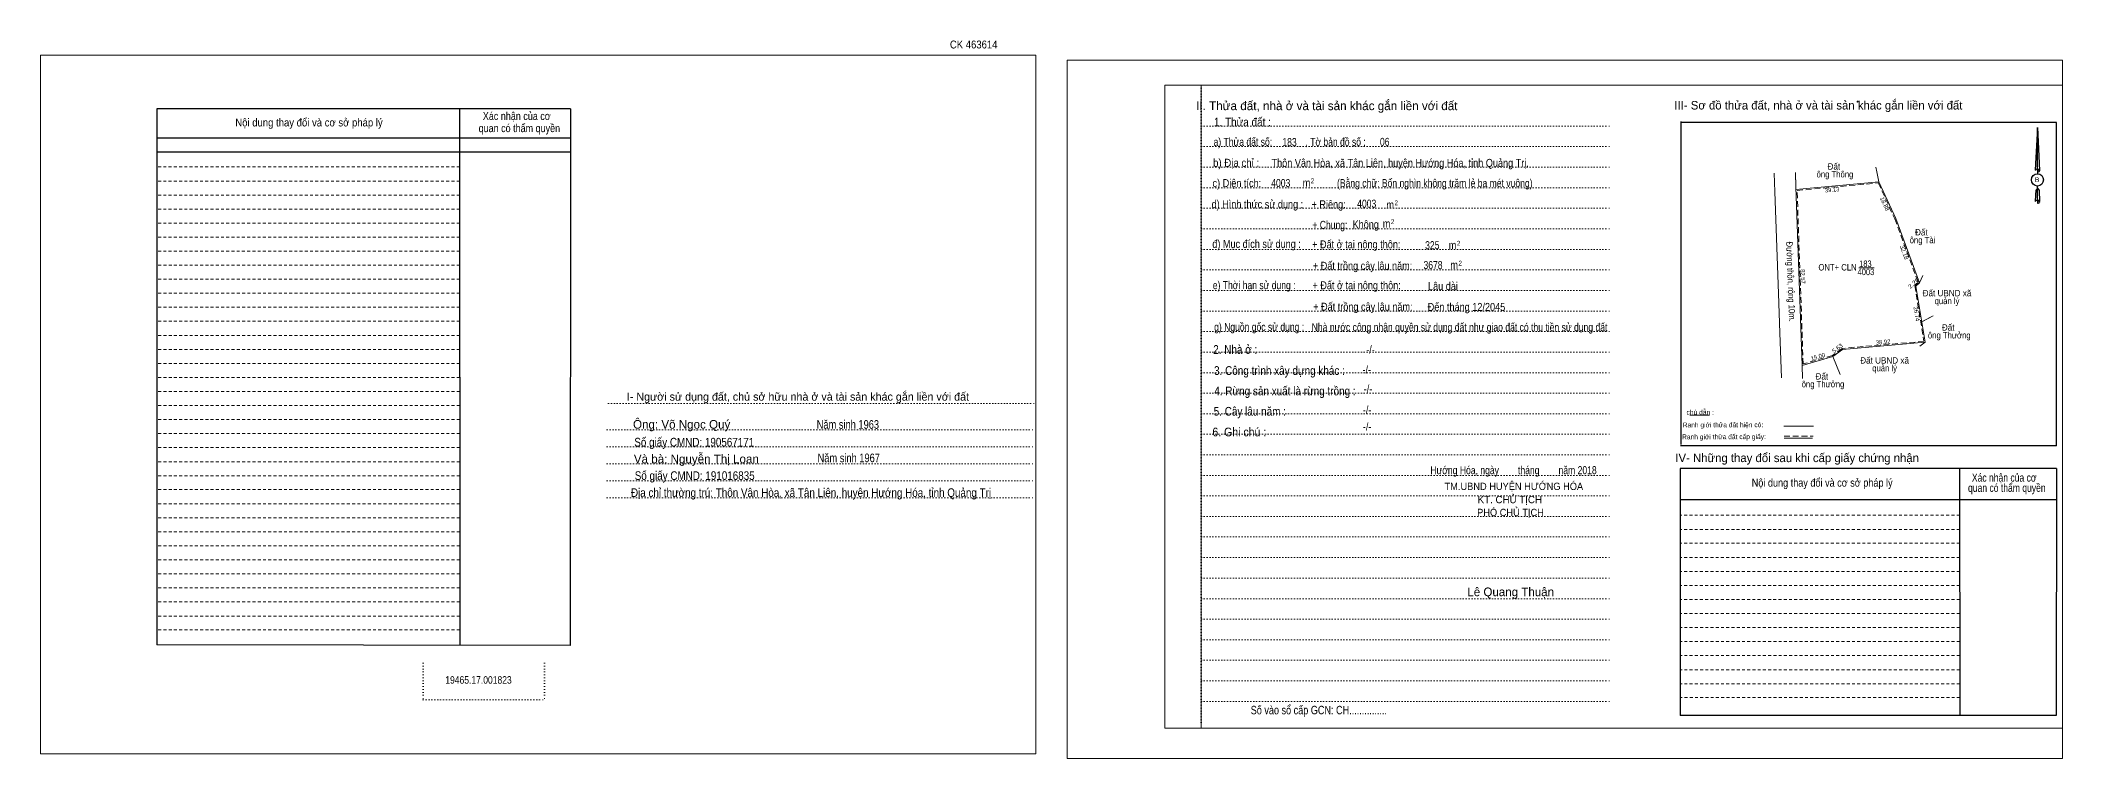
# Model space of a CAD drawing. Header units: metres. Extents: x 548442 to 550884, y 1838327 to 1839523.
# Drawn here: x 549633 to 550884, y 1838327 to 1838771 of the extents above; entities that cross this region are included whole.
import ezdxf
from ezdxf.enums import TextEntityAlignment as Align

# ---------------------------------------------------------------- set-up
doc = ezdxf.new("R2010")
doc.units = ezdxf.units.M
doc.header["$LTSCALE"] = 1.2
doc.header["$PDMODE"] = 32
doc.header["$PDSIZE"] = 0.6
for name, pattern in [('DOTTED', [1.5, 0.3, -1.2]), ('MEDIUM_DASHED', [4.5, 3, -1.5]), ('SHORT_DASHED', [2.7, 1.5, -1.2])]:
    doc.linetypes.add(name, pattern=pattern)
for name, color, linetype, lineweight in [('1', 7, 'DOTTED', 13), ('12', 7, 'Continuous', 13), ('18', 7, 'Continuous', 25), ('2', 7, 'SHORT_DASHED', 13), ('28', 7, 'Continuous', 13), ('55', 7, 'Continuous', 13), ('9', 7, 'Continuous', 13)]:
    doc.layers.add(name, color=color, linetype=linetype, lineweight=lineweight)
doc.layers.add('10', color=7, linetype='Continuous')
doc.layers.add('40', color=7, linetype='Continuous')

msp = doc.modelspace()

# ---------------------------------------------------------------- linework, layer by layer
at = {"layer": '1', "linetype": 'Continuous'}
for p, q in [((550328.82, 1838743.24), (550884.1, 1838743.24)), ((550328.82, 1838743.24), (550328.82, 1838345.72)), ((550884.1, 1838743.24), (550884.1, 1838342.36)), ((550328.82, 1838345.72), (550884.1, 1838345.72))]:
    msp.add_line(p, q, dxfattribs=at)
at = {"layer": '1'}
for p, q in [((550351.3, 1838743.24), (550351.3, 1838345.72)), ((550351.3, 1838743.24), (550351.3, 1838345.72)), ((550351.46, 1838718.04), (550605.14, 1838718.04)), ((550351.46, 1838705.32), (550605.14, 1838705.32)), ((550351.46, 1838692.6), (550605.14, 1838692.6)), ((550351.46, 1838679.88), (550605.14, 1838679.88)), ((550351.46, 1838667.16), (550605.14, 1838667.16)), ((550351.46, 1838654.44), (550605.14, 1838654.44)), ((550351.46, 1838641.72), (550605.14, 1838641.72)), ((550351.46, 1838629.08), (550605.14, 1838629.08)), ((550351.46, 1838616.28), (550605.14, 1838616.28)), ((550351.46, 1838603.64), (550605.14, 1838603.64)), ((550351.46, 1838590.92), (550605.14, 1838590.92)), ((550351.46, 1838578.2), (550605.14, 1838578.2)), ((550351.46, 1838565.48), (550605.14, 1838565.48)), ((549984.82, 1838546.36), (550248.98, 1838546.36)), ((550351.46, 1838552.84), (550605.14, 1838552.84)), ((549984.02, 1838530.12), (550248.1, 1838530.12)), ((550351.46, 1838540.12), (550605.14, 1838540.12)), ((549984.02, 1838519.64), (550248.1, 1838519.64)), ((550351.46, 1838527.4), (550605.14, 1838527.4)), ((549984.02, 1838509.16), (550248.1, 1838509.16)), ((550351.46, 1838514.68), (550605.14, 1838514.68)), ((549984.02, 1838498.68), (550248.1, 1838498.68)), ((550351.46, 1838501.96), (550605.14, 1838501.96)), ((549984.02, 1838488.12), (550248.1, 1838488.12)), ((550351.46, 1838489.32), (550605.14, 1838489.32)), ((550351.46, 1838476.6), (550605.14, 1838476.6)), ((550351.46, 1838463.88), (550605.14, 1838463.88)), ((550351.46, 1838451.16), (550605.14, 1838451.16)), ((550351.46, 1838438.44), (550605.14, 1838438.44)), ((550351.46, 1838425.72), (550605.14, 1838425.72)), ((550351.46, 1838413), (550605.14, 1838413)), ((550351.46, 1838400.28), (550605.14, 1838400.28)), ((549870.18, 1838385.8), (549870.18, 1838363.24)), ((549945.14, 1838385.8), (549945.14, 1838363.24)), ((550351.46, 1838387.64), (550605.14, 1838387.64)), ((550351.46, 1838374.92), (550605.14, 1838374.92)), ((549870.18, 1838363.24), (549945.14, 1838363.24)), ((550351.46, 1838362.2), (550605.14, 1838362.2))]:
    msp.add_line(p, q, dxfattribs=at)
at = {"layer": '1', "linetype": 'Continuous'}
for points in [[(549633.46, 1838329.8), (550249.06, 1838329.8), (550249.06, 1838761.8), (549633.46, 1838761.8)], [(549633.46, 1838761.8), (550249.06, 1838761.8), (550249.06, 1838329.8), (549633.46, 1838329.8)], [(549633.46, 1838329.8), (550249.06, 1838329.8), (550249.06, 1838761.8), (549633.46, 1838761.8)], [(550268.5, 1838326.84), (550884.1, 1838326.84), (550884.1, 1838758.84), (550268.5, 1838758.84)], [(550351.3, 1838743.24), (550884.1, 1838743.24), (550884.1, 1838345.72), (550351.3, 1838345.72)]]:
    msp.add_lwpolyline(points, close=True, dxfattribs=at)
at = {"layer": '12'}
for p, q in [((550706.14, 1838677.43), (550705.71, 1838688.93)), ((550706.14, 1838677.43), (550705.71, 1838688.93)), ((550719.16, 1838680.5), (550718.86, 1838689.28)), ((550719.16, 1838680.5), (550718.87, 1838688.81)), ((550723.06, 1838570.04), (550719.16, 1838680.5)), ((550770.57, 1838683.53), (550719.22, 1838678.78)), ((550706.77, 1838660.17), (550706.14, 1838677.43)), ((550706.77, 1838660.17), (550706.14, 1838677.43)), ((550758.03, 1838630.29), (550767.56, 1838630.29)), ((550795.56, 1838621.11), (550793.37, 1838619.1)), ((550795.56, 1838621.11), (550793.37, 1838619.1)), ((550795.56, 1838621.11), (550793.37, 1838619.1)), ((550793.37, 1838619.1), (550799.12, 1838584.34)), ((550710.24, 1838562.42), (550709.33, 1838590.25)), ((550799.12, 1838584.34), (550795.79, 1838581.9)), ((550723.27, 1838561.92), (550723.06, 1838570.04)), ((550723.27, 1838561.92), (550723.06, 1838570.04)), ((550723.27, 1838561.92), (550723.06, 1838570.04)), ((550742.05, 1838575.51), (550746.52, 1838564.28))]:
    msp.add_line(p, q, dxfattribs=at)
for points in [[(550768.66, 1838692.56), (550769.26, 1838689.74), (550770.57, 1838683.53)], [(550795.56, 1838621.11), (550780.91, 1838660.9), (550770.57, 1838683.53)], [(550770.57, 1838683.53), (550780.91, 1838660.9), (550795.56, 1838621.11), (550793.37, 1838619.1)], [(550709.33, 1838590.25), (550708.45, 1838614.44), (550706.77, 1838660.17)], [(550797.61, 1838625.66), (550795.56, 1838621.11), (550797.61, 1838625.66)], [(550797.61, 1838625.66), (550795.56, 1838621.11), (550797.61, 1838625.66)], [(550795.56, 1838621.11), (550797.61, 1838625.66), (550795.56, 1838621.11)], [(550797.02, 1838597.02), (550804.05, 1838600.67), (550797.71, 1838597.38)], [(550723.06, 1838570.04), (550742.05, 1838575.51), (550748.04, 1838579.91), (550799.12, 1838584.34)]]:
    msp.add_lwpolyline(points, dxfattribs=at)
at = {"layer": '12', "linetype": 'MEDIUM_DASHED'}
msp.add_lwpolyline([(550770.15, 1838682.84), (550780.3, 1838660.65), (550794.79, 1838621.3), (550792.67, 1838619.34), (550798.36, 1838584.94), (550747.8, 1838580.53), (550741.74, 1838576.13), (550723.67, 1838570.91), (550719.92, 1838678.19)], close=True, dxfattribs=at)
at = {"layer": '18'}
for p, q in [((550868.5, 1838717.08), (550869.94, 1838690.6)), ((550868.5, 1838717.08), (550869.94, 1838690.6)), ((550868.5, 1838717.08), (550869.94, 1838690.6)), ((550867.38, 1838694.76), (550867.14, 1838690.68)), ((550868.5, 1838691.48), (550868.5, 1838690.44)), ((550868.5, 1838690.44), (550868.5, 1838689.72)), ((550868.5, 1838689.72), (550868.5, 1838688.68)), ((550868.5, 1838689.72), (550868.5, 1838688.68)), ((550868.5, 1838689.72), (550868.5, 1838688.68)), ((550868.5, 1838679.72), (550868.5, 1838680.92)), ((550868.5, 1838679.72), (550868.5, 1838680.92)), ((550868.5, 1838679.72), (550868.5, 1838680.92)), ((550868.5, 1838679.72), (550869.62, 1838678.28)), ((550868.5, 1838679.72), (550869.62, 1838678.28)), ((550868.5, 1838679.72), (550869.62, 1838678.28)), ((550869.94, 1838690.6), (550869.94, 1838690.68)), ((550868.5, 1838672.2), (550868.5, 1838671.24)), ((550868.5, 1838671.24), (550868.5, 1838670.44)), ((550869.62, 1838678.28), (550869.94, 1838671.32)), ((550869.62, 1838678.28), (550869.94, 1838671.32)), ((550869.62, 1838678.28), (550869.94, 1838671.32)), ((550869.94, 1838671.32), (550869.94, 1838671.4))]:
    msp.add_line(p, q, dxfattribs=at)
for points in [[(550868.5, 1838691.48), (550868.5, 1838717.08), (550867.38, 1838694.76)], [(550868.5, 1838672.2), (550868.5, 1838679.72), (550867.54, 1838678.28), (550867.38, 1838675.48), (550867.14, 1838671.4)]]:
    msp.add_lwpolyline(points, dxfattribs=at)
for centre, start_param, end_param in [((550868.582, 1838690.53), 1.57079633, 3.07445202), ((550868.582, 1838690.53), 0.06714063, 1.57079633), ((550868.582, 1838690.53), 4.71238898, 6.28318531), ((550868.582, 1838671.268), 2.49106941, 3.07427841), ((550868.582, 1838671.268), 1.57079633, 2.49106941), ((550868.582, 1838671.268), 0.06714063, 1.57079633), ((550868.582, 1838671.268), 4.71238898, 6.28318531)]:
    msp.add_ellipse(centre, major_axis=(1.361, 0), ratio=0.655448, start_param=start_param, end_param=end_param, dxfattribs=at)
msp.add_ellipse((550868.581, 1838684.714), major_axis=(0, 3.774), ratio=0.983453, dxfattribs=at)
at = {"layer": '2', "linetype": 'Continuous', "lineweight": 25}
for p, q in [((549961.22, 1838728.68), (549705.46, 1838728.68)), ((549705.46, 1838728.68), (549705.46, 1838397.16)), ((549892.74, 1838728.68), (549892.82, 1838396.92)), ((549961.22, 1838710.6), (549705.78, 1838710.6)), ((549961.22, 1838701.96), (549705.78, 1838701.96))]:
    msp.add_line(p, q, dxfattribs=at)
at = {"layer": '2'}
for p, q in [((549892.74, 1838692.76), (549705.38, 1838692.76)), ((549892.74, 1838684.04), (549705.38, 1838684.04)), ((549892.74, 1838684.04), (549705.46, 1838684.04)), ((549892.74, 1838675.32), (549705.46, 1838675.32)), ((549892.74, 1838666.68), (549705.46, 1838666.68)), ((549892.74, 1838658.04), (549705.46, 1838658.04)), ((549892.74, 1838649.32), (549705.46, 1838649.32)), ((549892.74, 1838640.68), (549705.46, 1838640.68)), ((549892.82, 1838631.96), (549705.46, 1838631.96)), ((549892.82, 1838623.32), (549705.46, 1838623.32)), ((549892.82, 1838614.6), (549705.46, 1838614.6)), ((549892.82, 1838605.96), (549705.46, 1838605.96)), ((549892.82, 1838597.32), (549705.46, 1838597.32)), ((549892.82, 1838588.6), (549705.46, 1838588.6)), ((549892.82, 1838579.88), (549705.46, 1838579.88)), ((549892.82, 1838571.24), (549705.46, 1838571.24)), ((549892.82, 1838562.52), (549705.46, 1838562.52)), ((549892.82, 1838553.88), (549705.46, 1838553.88)), ((549892.82, 1838545.24), (549705.46, 1838545.24)), ((549892.82, 1838536.52), (549705.46, 1838536.52)), ((549892.82, 1838527.88), (549705.46, 1838527.88)), ((549892.82, 1838519.16), (549705.46, 1838519.16)), ((549892.82, 1838510.44), (549705.46, 1838510.44)), ((549892.82, 1838501.8), (549705.46, 1838501.8)), ((549892.82, 1838493.16), (549705.46, 1838493.16)), ((549892.82, 1838484.44), (549705.46, 1838484.44)), ((549892.82, 1838475.8), (549705.46, 1838475.8)), ((549892.82, 1838467.08), (549705.46, 1838467.08)), ((550820.42, 1838468.6), (550647.7, 1838468.6)), ((549892.82, 1838458.44), (549705.46, 1838458.44)), ((550820.42, 1838459.96), (550647.7, 1838459.96)), ((549892.82, 1838449.72), (549705.46, 1838449.72)), ((549892.82, 1838441.08), (549705.46, 1838441.08)), ((550820.42, 1838451.24), (550647.7, 1838451.24)), ((550820.42, 1838442.52), (550647.7, 1838442.52)), ((549892.82, 1838432.44), (549705.46, 1838432.44)), ((550820.42, 1838433.88), (550647.7, 1838433.88)), ((549892.82, 1838423.72), (549705.46, 1838423.72)), ((550820.42, 1838425.24), (550647.7, 1838425.24)), ((550820.42, 1838416.52), (550647.7, 1838416.52)), ((549892.82, 1838415), (549705.46, 1838415)), ((549892.82, 1838406.36), (549705.46, 1838406.36)), ((550820.5, 1838407.88), (550647.7, 1838407.88)), ((550820.5, 1838399.16), (550647.7, 1838399.16)), ((550820.5, 1838390.52), (550647.7, 1838390.52)), ((550820.5, 1838381.8), (550647.7, 1838381.8)), ((550820.5, 1838373.16), (550647.7, 1838373.16)), ((550820.58, 1838364.52), (550647.7, 1838364.52))]:
    msp.add_line(p, q, dxfattribs=at)
at = {"layer": '2', "linetype": 'Continuous', "lineweight": 25}
msp.add_lwpolyline([(549961.22, 1838728.68), (549961.14, 1838396.76), (549705.46, 1838397.16)], dxfattribs=at)
at = {"layer": '28', "lineweight": 25}
for p, q in [((550648.1, 1838720.92), (550648.1, 1838521)), ((550880.42, 1838520.28), (550647.86, 1838520.28)), ((550820.42, 1838506.2), (550820.58, 1838353.56)), ((550880.26, 1838506.2), (550880.18, 1838353.56)), ((550880.18, 1838486.84), (550647.7, 1838486.84)), ((550880.18, 1838353.56), (550647.7, 1838353.56))]:
    msp.add_line(p, q, dxfattribs=at)
at = {"layer": '28', "linetype": 'SHORT_DASHED'}
msp.add_line((550820.42, 1838477.32), (550647.7, 1838477.32), dxfattribs=at)
at = {"layer": '28', "lineweight": 25}
for points in [[(550880.42, 1838520.28), (550880.42, 1838720.2), (550647.86, 1838720.2)], [(550880.26, 1838506.2), (550647.7, 1838506.2), (550647.7, 1838353.56)]]:
    msp.add_lwpolyline(points, dxfattribs=at)
at = {"layer": '28'}
msp.add_point((550757.3, 1838733.16), dxfattribs=at)
at = {"layer": '55'}
for p, q in [((550653.54, 1838539.16), (550665.7, 1838539.32)), ((550711.7, 1838532.36), (550730.02, 1838532.36)), ((550711.86, 1838524.92), (550729.46, 1838524.92)), ((550711.86, 1838524.92), (550729.46, 1838524.92))]:
    msp.add_line(p, q, dxfattribs=at)
at = {"layer": '55', "linetype": 'MEDIUM_DASHED'}
msp.add_line((550711.86, 1838526.28), (550729.86, 1838526.28), dxfattribs=at)

# ---------------------------------------------------------------- texts
at = {"layer": '10', "width": 0.95}
msp.add_text('PHÓ CHỦ TỊCH', height=4.5, dxfattribs=at).set_placement((550542.665, 1838476.82), align=Align.CENTER)
at = {"layer": '10'}
for s, height, p in [('KT. CHỦ TỊCH', 4.5, (550542.245, 1838484.76)), ('Lê Quang Thuận', 5.34, (550542.795, 1838427.27))]:
    msp.add_text(s, height=height, dxfattribs=at).set_placement(p, align=Align.CENTER)
at = {"layer": '12'}
for s, width, p in [('Đất ', 0.95, (550743.365, 1838691.08)), ('ông Thông', 0.9, (550743.35, 1838686.26)), ('Đất ', 0.95, (550797.495, 1838650.38)), ('ông Tài', 0.9, (550797.48, 1838645.55)), ('4003', 0.85, (550762.475, 1838625.84)), ('183', 0.85, (550762.15, 1838630.92)), ('Đất UBND xã', 0.95, (550812.63, 1838612.74)), ('quản lý', 0.9, (550812.635, 1838607.9)), ('ông Thưởng', 0.9, (550814.045, 1838586.68)), ('Đất ', 0.95, (550814.045, 1838591.52)), ('Đất UBND xã', 0.95, (550774.03, 1838571.12)), ('quản lý', 0.9, (550774.045, 1838566.31)), ('ông Thưởng', 0.9, (550735.945, 1838556.44)), ('Đất ', 0.95, (550735.955, 1838561.25))]:
    msp.add_text(s, height=3.953, dxfattribs=dict(at, width=width)).set_placement(p, align=Align.CENTER)
for s, height, rotation, width, p in [('39.13', 2.635, 5.294, 0.85, (550741.663, 1838677.348)), ('Đường thôn, rộng 10m.', 3.95, 272.097, 0.9, (550714.062, 1838621.727)), ('82.57', 2.635, 272.013, 0.85, (550722.185, 1838624.961)), ('2.26', 2.635, 42.666, 1.15, (550792.882, 1838619.881)), ('26.74', 2.635, 279.385, 0.9, (550792.6, 1838601.665)), ('5.63', 2.635, 36.117, 1.05, (550745.578, 1838579.565)), ('38.92', 2.635, 4.968, 0.9, (550773.206, 1838583.201)), ('15.00', 2.635, 16.103, 0.95, (550733.17, 1838574.169))]:
    msp.add_text(s, height=height, rotation=rotation, dxfattribs=dict(at, width=width)).set_placement(p, align=Align.CENTER)
for s, rotation, p in [('18.88', 294.57, (550772.933, 1838669.403)), ('32.18', 290.214, (550784.945, 1838639.495))]:
    msp.add_text(s, height=2.635, rotation=rotation, dxfattribs=at).set_placement(p, align=Align.CENTER)
at = {"layer": '12', "width": 0.9}
msp.add_text('ONT+ CLN ', height=3.953, dxfattribs=at).set_placement((550758.08, 1838628.7), align=Align.RIGHT)
at = {"layer": '18'}
msp.add_text('II. Thửa đất, nhà ở và tài sản khác gắn liền với đất', height=5.401, dxfattribs=at).set_placement((550429.04, 1838727.88), align=Align.CENTER)
for s, height, width, p in [('1. Thửa đất :', 5.401, 0.85, (550376.86, 1838717.8)), ('a) Thửa đất số:              , Tờ bản đồ số : ', 4.95, 0.8, (550406.81, 1838705.8)), ('183', 4.96, 0.8, (550406.01, 1838705.64)), ('06', 4.96, 0.8, (550464.87, 1838705.8)), ('b) Địa chỉ : ', 4.95, 0.9, (550373.78, 1838692.84)), (' Thôn Vân Hòa, xã Tân Liên, huyện Hướng Hóa, tỉnh Quảng Trị.', 4.96, 0.85, (550473.66, 1838692.76)), ('c) Diện tích: ', 4.96, 0.85, (550374.21, 1838680.28)), ('4003', 4.96, 0.8, (550400.58, 1838680.32)), (' m', 4.95, 0.85, (550415.71, 1838680.52)), ('2', 3, 0.75, (550420.16, 1838682.68)), ('(Bằng chữ: Bốn nghìn không trăm lẻ ba mét vuông)', 4.96, 0.8, (550495.835, 1838680.28)), ('B', 3, 0.9, (550868.38, 1838683.36)), ('d) Hình thức sử dụng :', 4.95, 0.85, (550386.12, 1838667.24)), ('+ Riêng: ', 4.95, 0.85, (550430.97, 1838667.16)), ('4003', 4.96, 0.8, (550453.74, 1838667.56)), (' m', 4.95, 0.85, (550467.47, 1838666.92)), ('2', 3, 0.75, (550472, 1838669.08)), ('       + Chung:', 4.95, 0.8, (550425.82, 1838654.44)), ('Không', 4.95, 0.85, (550453.13, 1838654.76)), (' m', 4.95, 0.85, (550465.23, 1838655.24)), ('2', 3, 0.75, (550469.76, 1838657.4)), ('đ) Mục đích sử dụng :', 4.95, 0.85, (550385.62, 1838642.68)), ('+ Đất ở tại nông thôn:', 4.96, 0.85, (550447.29, 1838642.4)), ('325', 4.96, 0.8, (550494.29, 1838641.88)), (' m', 4.95, 0.85, (550506.03, 1838641.96)), ('2', 3, 0.75, (550510.56, 1838644.04)), ('+ Đất trồng cây lâu năm:', 4.95, 0.85, (550451.17, 1838629.16)), ('3678', 4.96, 0.8, (550494.745, 1838629.6)), (' m', 4.95, 0.85, (550507.03, 1838629.68)), ('2', 3, 0.75, (550511.56, 1838631.76)), ('e) Thời hạn sử dụng :', 4.95, 0.8, (550384.13, 1838617.16)), ('+ Đất ở tại nông thôn:', 4.96, 0.85, (550447.49, 1838617.08)), ('Lâu dài', 4.96, 0.85, (550500.89, 1838616.6)), ('+ Đất trồng cây lâu năm:', 4.95, 0.85, (550451.37, 1838603.84)), ('Đến tháng 12/2045', 4.96, 0.85, (550515.43, 1838603.68)), ('g) Nguồn gốc sử dụng :', 4.95, 0.8, (550387.21, 1838591.32)), ('Nhà nước công nhận quyền sử dụng đất như giao đất có thu tiền sử dụng đất', 4.96, 0.8, (550511.16, 1838591.16)), ('2. Nhà ở :', 5.401, 0.85, (550372.41, 1838577.16)), ('3. Công trình xây dựng khác :', 5.401, 0.85, (550399.77, 1838564.12)), ('4. Rừng sản xuất là rừng trồng :', 5.401, 0.85, (550403.16, 1838551.48)), ('5. Cây lâu năm :', 5.401, 0.85, (550381.44, 1838538.92)), ('6. Ghi chú :', 5.401, 0.9, (550374.93, 1838526.12)), ('Hướng Hóa, ngày        tháng        năm 2018', 4.96, 0.8, (550544.53, 1838502.72)), ('TM.UBND HUYỆN HƯỚNG HÓA', 4.5, 0.95, (550544.735, 1838492.96)), ('19465.17.001823', 4.64, 0.85, (549904.39, 1838373.16)), ('Số vào sổ cấp GCN: CH...............', 5.25, 0.8, (550424.14, 1838354.2))]:
    msp.add_text(s, height=height, dxfattribs=dict(at, width=width)).set_placement(p, align=Align.CENTER)
at = {"layer": '2'}
for s, width, p in [('Nội dung thay đổi và cơ sở pháp lý', 0.9, (549799.56, 1838717.8)), ('Nội dung thay đổi và cơ sở pháp lý', 0.9, (549799.56, 1838717.8)), (' quan có thẩm quyền', 0.85, (549928.89, 1838714.28)), (' quan có thẩm quyền', 0.85, (549928.89, 1838714.28)), ('Xác nhận của cơ', 0.85, (549928.05, 1838721.8)), ('Xác nhận của cơ', 0.85, (549928.05, 1838721.8))]:
    msp.add_text(s, height=4.891, dxfattribs=dict(at, width=width)).set_placement(p, align=Align.CENTER)
at = {"layer": '28'}
for s, height, p in [('III- Sơ đồ thửa đất, nhà ở và tài sản khác gắn liền với đất', 5.25, (550733.09, 1838728.28)), ('I- Người sử dụng đất, chủ sở hữu nhà ở và tài sản khác gắn liền với đất', 4.958, (550101.95, 1838548.2)), ('IV- Những thay đổi sau khi cấp giấy chứng nhận', 5.25, (550719.95, 1838510.2))]:
    msp.add_text(s, height=height, dxfattribs=at).set_placement(p, align=Align.CENTER)
for s, height, width, p in [('-/-', 4.95, 0.85, (550456.08, 1838577.4)), ('-/-', 4.95, 0.85, (550453.76, 1838564.92)), ('-/-', 4.95, 0.85, (550454.56, 1838553)), ('-/-', 4.95, 0.85, (550454, 1838540.04)), ('Năm sinh 1963', 5.36, 0.8, (550132.845, 1838530.8)), ('-/-', 4.95, 0.85, (550454, 1838529.64)), ('Số giấy CMND: 190567171', 5.36, 0.85, (550037.83, 1838519.84)), ('Năm sinh 1967', 5.36, 0.8, (550133.38, 1838510.11)), ('Số giấy CMND: 191016835', 5.36, 0.85, (550038.105, 1838499.16)), ('Xác nhận của cơ', 4.95, 0.8, (550848, 1838498.12)), ('Địa chỉ thường trú: Thôn Vân Hòa, xã Tân Liên, huyện Hướng Hóa, tỉnh Quảng Trị', 5.36, 0.85, (550110.06, 1838488.65)), ('Nội dung thay đổi và cơ sở pháp lý', 4.95, 0.85, (550735.43, 1838495)), (' quan có thẩm quyền', 4.95, 0.8, (550848.9, 1838491.8))]:
    msp.add_text(s, height=height, dxfattribs=dict(at, width=width)).set_placement(p, align=Align.CENTER)
at = {"layer": '40', "width": 0.9}
msp.add_text('CK 463614', height=4.88, dxfattribs=at).set_placement((550210.66, 1838766.04), align=Align.CENTER)
at = {"layer": '55'}
msp.add_text('chú dẫn :', height=2.993, rotation=359.974, dxfattribs=at).set_placement((550660.024, 1838539.516), align=Align.CENTER)
at = {"layer": '55', "width": 0.9}
for s, p in [('Ranh giới thửa đất hiện có:', (550674.056, 1838531.73)), ('Ranh giới thửa đất cấp giấy:', (550674.696, 1838524.372))]:
    msp.add_text(s, height=2.993, rotation=0.135, dxfattribs=at).set_placement(p, align=Align.CENTER)
at = {"layer": '9'}
for s, p in [('Ông: Võ Ngọc Quý', (550030.045, 1838530.87)), ('Và bà: Nguyễn Thị Loan', (550039.13, 1838509.48))]:
    msp.add_text(s, height=5.36, dxfattribs=at).set_placement(p, align=Align.CENTER)

doc.saveas('drawing.dxf')
